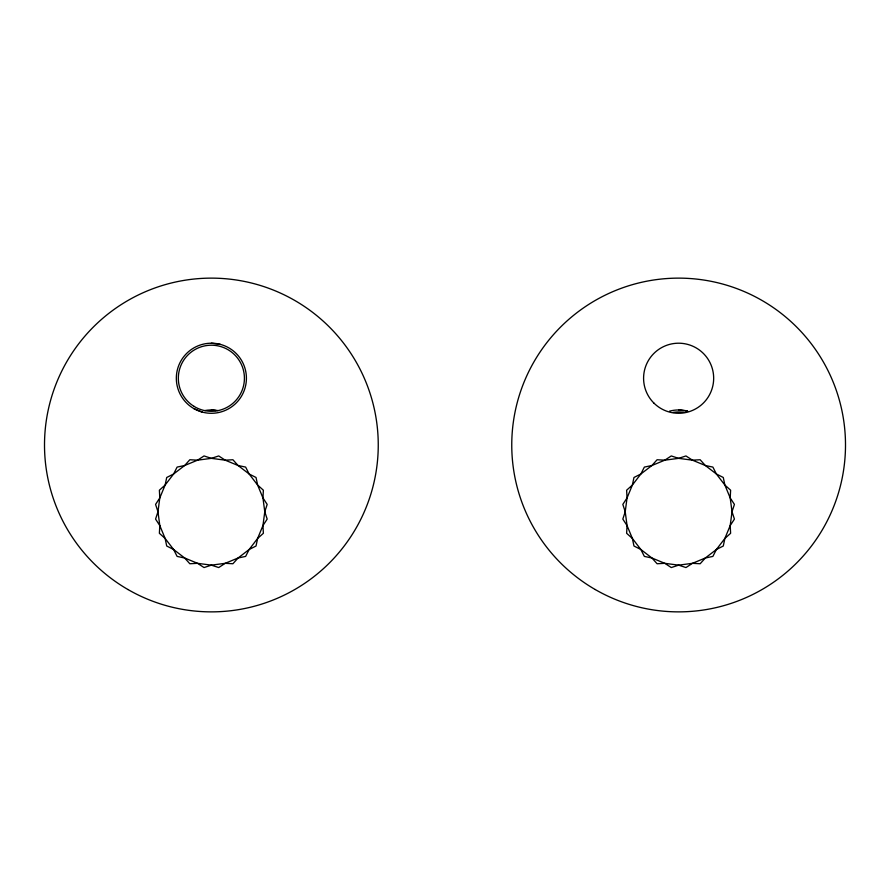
<?xml version="1.0" encoding="UTF-8"?>
<svg xmlns="http://www.w3.org/2000/svg" width="890" height="890" viewBox="0 0 890 890"><rect width="100%" height="100%" fill="white"/><g stroke="black" fill="none" stroke-linecap="round" stroke-linejoin="round"><path stroke-width="1.33" d="M211.375 343.206L220.442 344.397M678.625 409.956L687.692 411.147A35.044 35.044 0 0 0 669.558 411.147M211.375 409.956L215.914 410.557M193.853 408.599A35.044 35.044 0 0 0 246.419 378.25A35.044 35.044 0 0 0 193.853 347.901A35.044 35.044 0 0 0 193.853 408.599L202.308 412.103M673.007 412.437A33.041 33.041 0 0 1 683.598 412.337M204.856 410.568A35.044 35.044 0 0 1 217.894 410.568M159.799 525.567L159.377 533.288L165.128 538.45L173.617 549.508L177.11 556.406L184.675 557.997L197.558 563.326L204.033 567.553L211.375 565.15L225.192 563.326L232.913 563.748L238.075 557.997L249.133 549.508L256.031 546.015L257.622 538.45L262.951 525.567L267.178 519.093L264.775 511.75L262.951 497.933L263.373 490.212L257.622 485.05L249.133 473.992L245.64 467.094L238.075 465.503L225.192 460.175L218.718 455.947L211.375 458.35L197.558 460.175L189.837 459.752L184.675 465.503L173.617 473.992L166.719 477.485L165.128 485.05L159.799 497.933L155.572 504.407L157.975 511.75L159.799 525.567L165.128 538.45L166.719 546.015L173.617 549.508L184.675 557.997L189.837 563.748L197.558 563.326L211.375 565.15L218.718 567.553L225.192 563.326L238.075 557.997L245.64 556.406L249.133 549.508L257.622 538.45L263.373 533.288L262.951 525.567L264.775 511.75L267.178 504.407L262.951 497.933L257.622 485.05L256.031 477.485L249.133 473.992L238.075 465.503L232.913 459.752L225.192 460.175L211.375 458.35L204.033 455.947L197.558 460.175L184.675 465.503L177.11 467.094L173.617 473.992L165.128 485.05L159.377 490.212L159.799 497.933L157.975 511.75L155.572 519.093L159.799 525.567M627.049 525.567L626.627 533.288L632.378 538.45L640.867 549.508L644.36 556.406L651.925 557.997L664.808 563.326L671.283 567.553L678.625 565.15L692.442 563.326L700.163 563.748L705.325 557.997L716.383 549.508L723.281 546.015L724.872 538.45L730.201 525.567L734.428 519.093L732.025 511.75L730.201 497.933L730.623 490.212L724.872 485.05L716.383 473.992L712.89 467.094L705.325 465.503L692.442 460.175L685.968 455.947L678.625 458.35L664.808 460.175L657.087 459.752L651.925 465.503L640.867 473.992L633.969 477.485L632.378 485.05L627.049 497.933L622.822 504.407L625.225 511.75L627.049 525.567L632.378 538.45L633.969 546.015L640.867 549.508L651.925 557.997L657.087 563.748L664.808 563.326L678.625 565.15L685.968 567.553L692.442 563.326L705.325 557.997L712.89 556.406L716.383 549.508L724.872 538.45L730.623 533.288L730.201 525.567L732.025 511.75L734.428 504.407L730.201 497.933L724.872 485.05L723.281 477.485L716.383 473.992L705.325 465.503L700.163 459.752L692.442 460.175L678.625 458.35L671.283 455.947L664.808 460.175L651.925 465.503L644.36 467.094L640.867 473.992L632.378 485.05L626.627 490.212L627.049 497.933L625.225 511.75L622.822 519.093L627.049 525.567M595.188 589.514A166.875 166.875 0 0 0 845.5 445A166.875 166.875 0 0 0 595.188 300.486A166.875 166.875 0 0 0 595.188 589.514M653.85 403.025A35.044 35.044 0 0 0 712.478 387.317A35.044 35.044 0 0 0 669.558 344.397A35.044 35.044 0 0 0 653.85 403.025M127.938 589.514A166.875 166.875 0 0 0 378.25 445A166.875 166.875 0 0 0 127.938 300.486A166.875 166.875 0 0 0 127.938 589.514M193.998 406.352A33.041 33.041 0 0 0 244.405 379.251A33.041 33.041 0 0 0 195.722 349.147A33.041 33.041 0 0 0 193.998 406.352"/></g></svg>
